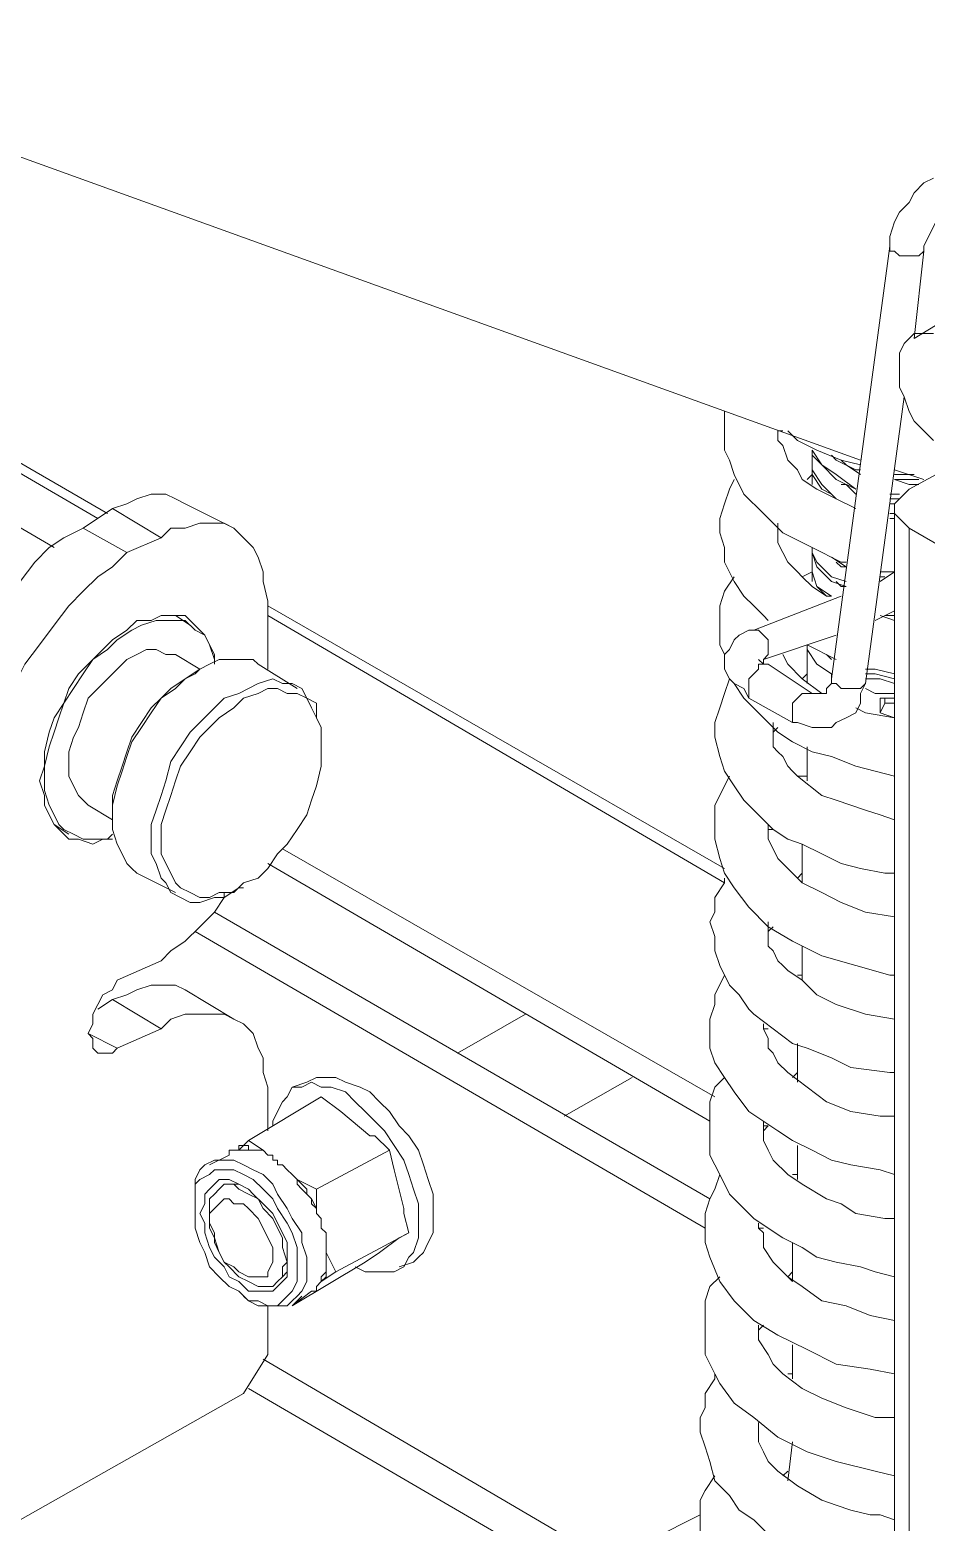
# Model space of a CAD drawing. Header units: millimetres. Extents: x 3 to 592, y 5 to 207.
# Drawn here: x 535.58 to 542.09, y 80.63 to 91.46 of the extents above; entities that cross this region are included whole.
import ezdxf

# ---------------------------------------------------------------- set-up
doc = ezdxf.new("R2010")
doc.units = ezdxf.units.MM
picture_1 = doc.add_image_def('image5.jpg', size_in_pixel=(760, 1236))

msp = doc.modelspace()

# ---------------------------------------------------------------- linework, layer by layer
at = {"color": 7, "lineweight": 0}
for points in [[(527.82257, 93.309722), (541.616181, 88.335556)], [(542.145348, 90.381667), (542.074793, 90.346389), (542.004237, 90.275833), (541.968959, 90.205278), (541.898404, 90.134722), (541.863126, 90.064167), (541.827848, 89.958333), (541.827848, 89.887778)], [(542.074793, 89.8525), (542.074793, 89.887778), (542.11007, 89.958333), (542.145348, 90.028889), (542.180626, 90.099444), (542.215904, 90.134722), (542.251181, 90.134722), (542.286459, 90.17), (542.357015, 90.17), (542.42757, 90.17), (542.462848, 90.134722), (542.533404, 90.099444), (542.603959, 90.028889), (542.674515, 89.993611), (542.709793, 89.923056), (542.780348, 89.817222), (542.815626, 89.746667), (542.850904, 89.640833), (542.886181, 89.535), (542.886181, 89.464444), (542.886181, 89.358611), (542.886181, 89.288056)], [(541.827848, 89.887778), (541.404515, 86.748056)], [(542.074793, 89.8525), (542.039515, 89.817222), (542.004237, 89.817222), (541.968959, 89.817222), (541.898404, 89.817222), (541.863126, 89.8525), (541.827848, 89.8525), (541.827848, 89.887778)], [(542.004237, 89.2175), (542.074793, 89.8525)], [(542.815626, 89.711389), (542.004237, 89.2175)], [(542.145348, 89.252778), (542.074793, 89.252778), (542.004237, 89.252778), (541.968959, 89.2175), (541.933681, 89.182222), (541.898404, 89.111667), (541.898404, 89.041111), (541.898404, 88.970556), (541.898404, 88.864722), (541.933681, 88.794167), (541.968959, 88.688333), (542.004237, 88.617778), (542.074793, 88.547222), (542.145348, 88.476667)], [(535.76007, 87.700556), (533.467015, 89.041111)], [(536.148126, 87.9475), (534.137293, 89.111667)], [(534.137293, 89.041111), (536.07757, 87.912222)], [(541.651459, 86.712778), (541.933681, 88.794167)], [(540.628404, 88.688333), (540.628404, 88.653056), (540.628404, 88.511944), (540.628404, 88.406111), (540.663681, 88.335556), (540.698959, 88.229722), (540.769515, 88.088611), (540.910626, 87.9475), (541.051737, 87.806389), (541.263404, 87.700556), (541.47507, 87.594722), (541.510348, 87.594722)], [(541.051737, 88.547222), (541.016459, 88.547222)], [(541.580904, 87.982778), (541.439793, 88.053333), (541.298681, 88.123889), (541.192848, 88.194444), (541.15757, 88.265), (541.087015, 88.335556), (541.051737, 88.441389), (541.016459, 88.476667), (541.016459, 88.547222)], [(541.087015, 88.547222), (541.15757, 88.476667), (541.298681, 88.406111), (541.47507, 88.335556), (541.616181, 88.300278)], [(541.580904, 88.123889), (541.439793, 88.229722), (541.333959, 88.300278), (541.263404, 88.406111)], [(541.580904, 88.123889), (541.439793, 88.194444), (541.333959, 88.300278), (541.263404, 88.370833), (541.263404, 88.406111)], [(541.580904, 87.982778), (541.439793, 88.053333), (541.333959, 88.159167), (541.263404, 88.265), (541.263404, 88.370833)], [(541.263404, 88.335556), (541.263404, 88.300278)], [(541.404515, 88.088611), (541.333959, 88.123889), (541.263404, 88.229722), (541.263404, 88.300278)], [(541.616181, 88.265), (541.580904, 88.265), (541.439793, 88.335556), (541.404515, 88.370833)], [(541.616181, 88.229722), (541.510348, 88.300278), (541.47507, 88.335556)], [(542.357015, 88.335556), (541.968959, 88.123889)], [(540.698959, 88.194444), (540.663681, 88.123889), (540.628404, 88.018056), (540.593126, 87.912222), (540.593126, 87.806389), (540.628404, 87.700556), (540.628404, 87.594722), (540.698959, 87.453611), (540.769515, 87.347778), (540.84007, 87.277222), (540.910626, 87.206667), (540.945904, 87.171389)], [(541.228126, 88.194444), (541.263404, 88.229722)], [(541.263404, 88.194444), (541.263404, 88.229722)], [(541.263404, 88.194444), (541.263404, 88.159167)], [(541.580904, 88.088611), (541.510348, 88.159167), (541.47507, 88.159167)], [(541.863126, 88.265), (542.074793, 88.194444)], [(541.863126, 88.229722), (541.898404, 88.229722), (542.004237, 88.229722)], [(542.039515, 88.194444), (541.933681, 88.194444), (541.863126, 88.194444)], [(542.039515, 88.159167), (541.968959, 88.159167), (541.863126, 88.194444)], [(536.183404, 87.982778), (536.289237, 88.018056), (536.359793, 88.053333), (536.465626, 88.088611), (536.571459, 88.088611), (536.642015, 88.053333), (536.71257, 88.018056)], [(541.898404, 88.088611), (541.827848, 88.088611)], [(541.898404, 88.053333), (541.827848, 88.053333)], [(541.968959, 88.123889), (541.933681, 88.088611), (541.898404, 88.053333), (541.863126, 88.018056), (541.863126, 87.982778), (541.863126, 87.9475), (541.898404, 87.912222), (541.933681, 87.876944), (541.968959, 87.841667)], [(535.971737, 87.841667), (536.183404, 87.982778)], [(536.536181, 87.771111), (536.183404, 87.982778)], [(537.065348, 87.841667), (536.71257, 88.018056)], [(541.863126, 88.018056), (541.827848, 88.018056)], [(541.863126, 87.9475), (541.827848, 87.9475)], [(541.863126, 87.982778), (541.863126, 71.225833)], [(534.913404, 85.901389), (534.913404, 86.0425), (534.913404, 86.183611), (534.948681, 86.324722), (534.948681, 86.465833), (535.019237, 86.606944), (535.054515, 86.783333), (535.12507, 86.924444), (535.230904, 87.065556), (535.301459, 87.206667), (535.407293, 87.347778), (535.513126, 87.453611), (535.618959, 87.594722), (535.724793, 87.700556), (535.830626, 87.771111), (535.971737, 87.841667)], [(535.971737, 87.841667), (536.289237, 87.665278)], [(537.312293, 87.3125), (537.277015, 87.453611), (537.277015, 87.524167), (537.241737, 87.63), (537.206459, 87.700556), (537.135904, 87.771111), (537.065348, 87.841667), (536.994793, 87.876944), (536.924237, 87.876944), (536.818404, 87.876944), (536.71257, 87.841667), (536.606737, 87.841667), (536.536181, 87.771111)], [(541.404515, 87.347778), (541.369237, 87.347778), (541.263404, 87.418333), (541.192848, 87.488889), (541.15757, 87.524167), (541.087015, 87.594722), (541.051737, 87.665278), (541.016459, 87.735833), (541.016459, 87.806389), (541.016459, 87.841667), (541.016459, 87.876944)], [(541.016459, 87.841667), (541.016459, 87.806389)], [(541.863126, 87.912222), (541.827848, 87.912222)], [(541.863126, 87.912222), (541.827848, 87.912222)], [(541.968959, 87.841667), (542.639237, 87.453611)], [(541.968959, 87.841667), (541.968959, 71.084722)], [(536.289237, 87.665278), (536.536181, 87.771111)], [(535.266181, 85.689722), (535.230904, 85.830833), (535.266181, 85.971944), (535.266181, 86.113056), (535.301459, 86.254167), (535.372015, 86.430556), (535.407293, 86.571667), (535.477848, 86.712778), (535.548404, 86.853889), (535.654237, 86.995), (535.76007, 87.136111), (535.865904, 87.277222), (535.971737, 87.383056), (536.07757, 87.488889), (536.183404, 87.559444), (536.289237, 87.665278)], [(541.510348, 87.453611), (541.404515, 87.488889), (541.298681, 87.594722), (541.263404, 87.665278), (541.263404, 87.700556)], [(541.510348, 87.418333), (541.404515, 87.453611), (541.298681, 87.559444), (541.263404, 87.665278), (541.263404, 87.700556)], [(541.404515, 87.347778), (541.298681, 87.418333), (541.263404, 87.524167), (541.263404, 87.63), (541.263404, 87.665278)], [(541.510348, 87.559444), (541.404515, 87.63)], [(541.192848, 87.488889), (541.263404, 87.524167)], [(541.369237, 87.347778), (541.298681, 87.418333), (541.263404, 87.524167), (541.263404, 87.594722)], [(541.263404, 87.453611), (541.263404, 87.488889), (541.263404, 87.524167)], [(541.510348, 87.559444), (541.47507, 87.559444), (541.439793, 87.594722)], [(541.863126, 87.524167), (541.757293, 87.453611)], [(541.757293, 87.524167), (541.863126, 87.524167)], [(540.698959, 87.488889), (540.628404, 87.383056), (540.593126, 87.277222), (540.593126, 87.136111), (540.593126, 86.995), (540.628404, 86.924444), (540.628404, 86.818611)], [(541.510348, 87.418333), (541.47507, 87.418333), (541.439793, 87.453611)], [(541.79257, 87.488889), (541.757293, 87.488889)], [(537.312293, 87.3125), (537.312293, 86.818611)], [(541.47507, 87.347778), (540.84007, 87.100833)], [(535.654237, 86.007222), (535.689515, 86.113056), (535.689515, 86.218889), (535.724793, 86.36), (535.76007, 86.465833), (535.830626, 86.571667), (535.865904, 86.6775), (535.936459, 86.783333), (536.042293, 86.889167), (536.112848, 86.959722), (536.183404, 87.030278), (536.289237, 87.100833), (536.359793, 87.171389), (536.465626, 87.171389), (536.536181, 87.206667), (536.642015, 87.206667), (536.71257, 87.206667), (536.747848, 87.171389), (536.818404, 87.100833), (536.853681, 87.065556), (536.888959, 86.995), (536.924237, 86.889167)], [(536.747848, 87.136111), (536.642015, 87.206667)], [(540.628404, 85.372222), (537.312293, 87.277222)], [(537.312293, 87.206667), (540.628404, 85.266389)], [(541.722015, 87.171389), (541.863126, 87.241944)], [(541.863126, 87.171389), (541.757293, 87.206667)], [(541.863126, 87.206667), (541.79257, 87.206667)], [(541.863126, 87.206667), (541.827848, 87.206667)], [(536.924237, 86.853889), (536.924237, 86.924444), (536.888959, 86.995), (536.853681, 87.065556), (536.783126, 87.100833), (536.71257, 87.171389), (536.642015, 87.171389), (536.571459, 87.171389), (536.500904, 87.171389), (536.39507, 87.136111), (536.324515, 87.100833), (536.218681, 87.030278), (536.148126, 86.959722), (536.042293, 86.889167), (535.971737, 86.783333), (535.901181, 86.6775), (535.830626, 86.571667), (535.795348, 86.465833), (535.76007, 86.36), (535.724793, 86.254167), (535.689515, 86.113056), (535.689515, 86.007222)], [(540.84007, 87.100833), (540.804793, 87.100833), (540.734237, 87.065556), (540.698959, 87.030278), (540.663681, 86.959722), (540.628404, 86.924444), (540.628404, 86.853889), (540.628404, 86.818611), (540.663681, 86.748056), (540.698959, 86.712778), (540.769515, 86.6775), (540.804793, 86.606944)], [(540.84007, 87.100833), (540.875348, 87.100833), (540.910626, 87.065556), (540.945904, 87.030278), (540.945904, 86.995), (540.945904, 86.959722)], [(540.910626, 86.889167), (541.439793, 87.065556)], [(541.228126, 86.995), (541.439793, 86.889167)], [(541.228126, 86.995), (541.228126, 86.712778)], [(536.642015, 86.924444), (536.571459, 86.924444), (536.500904, 86.959722), (536.430348, 86.959722), (536.359793, 86.924444), (536.289237, 86.889167), (536.218681, 86.818611), (536.148126, 86.748056), (536.07757, 86.6775), (536.007015, 86.606944), (535.971737, 86.501111), (535.936459, 86.395278), (535.901181, 86.324722), (535.865904, 86.218889), (535.865904, 86.113056)], [(537.241737, 86.853889), (537.206459, 86.889167), (537.135904, 86.889167), (537.065348, 86.889167), (536.959515, 86.889167), (536.888959, 86.853889), (536.818404, 86.818611), (536.71257, 86.748056), (536.642015, 86.6775), (536.536181, 86.606944), (536.465626, 86.501111), (536.39507, 86.395278), (536.324515, 86.289444), (536.289237, 86.183611), (536.253959, 86.077778), (536.218681, 85.971944), (536.183404, 85.830833), (536.183404, 85.725)], [(536.818404, 86.818611), (536.642015, 86.924444)], [(540.945904, 86.853889), (540.910626, 86.853889), (540.875348, 86.889167)], [(540.945904, 86.959722), (540.945904, 86.924444), (540.910626, 86.889167)], [(540.910626, 86.853889), (540.910626, 86.889167)], [(541.333959, 86.642222), (541.192848, 86.748056), (541.087015, 86.853889), (541.051737, 86.924444)], [(541.404515, 86.748056), (541.404515, 86.783333), (541.298681, 86.853889), (541.228126, 86.959722)], [(541.404515, 86.889167), (541.369237, 86.924444)], [(536.183404, 85.795556), (536.183404, 85.901389), (536.218681, 86.007222), (536.253959, 86.113056), (536.289237, 86.218889), (536.324515, 86.324722), (536.39507, 86.430556), (536.465626, 86.536389), (536.536181, 86.606944), (536.606737, 86.6775), (536.71257, 86.748056), (536.783126, 86.783333)], [(536.818404, 86.818611), (536.783126, 86.783333)], [(537.523959, 86.6775), (537.241737, 86.853889)], [(540.804793, 86.606944), (540.804793, 86.642222), (540.804793, 86.6775), (540.804793, 86.748056), (540.84007, 86.783333), (540.875348, 86.818611), (540.875348, 86.853889), (540.910626, 86.853889), (540.945904, 86.853889)], [(541.263404, 86.642222), (540.945904, 86.853889)], [(541.192848, 86.748056), (541.228126, 86.783333)], [(541.651459, 86.818611), (541.722015, 86.818611), (541.863126, 86.783333)], [(541.863126, 86.748056), (541.722015, 86.783333), (541.651459, 86.783333)], [(536.465626, 85.583889), (536.465626, 85.689722), (536.500904, 85.795556), (536.536181, 85.901389), (536.571459, 86.007222), (536.606737, 86.148333), (536.677293, 86.254167), (536.747848, 86.36), (536.818404, 86.430556), (536.924237, 86.536389), (536.994793, 86.606944), (537.100626, 86.642222), (537.171181, 86.6775), (537.241737, 86.712778), (537.34757, 86.748056), (537.418126, 86.712778), (537.488681, 86.712778), (537.559237, 86.6775), (537.594515, 86.606944), (537.66507, 86.571667), (537.66507, 86.465833), (537.700348, 86.395278), (537.700348, 86.289444)], [(540.663681, 86.748056), (540.628404, 86.642222), (540.593126, 86.536389), (540.557848, 86.430556), (540.557848, 86.324722), (540.593126, 86.183611), (540.628404, 86.077778), (540.698959, 85.971944), (540.769515, 85.866111), (540.84007, 85.795556), (540.910626, 85.725), (540.981181, 85.654444), (541.087015, 85.583889), (541.192848, 85.548611), (541.333959, 85.478056), (541.47507, 85.4075), (541.616181, 85.372222), (541.79257, 85.336944), (541.863126, 85.336944)], [(540.698959, 86.712778), (540.769515, 86.606944), (540.945904, 86.430556), (541.016459, 86.36), (541.122293, 86.289444), (541.263404, 86.218889), (541.404515, 86.183611), (541.580904, 86.113056), (541.722015, 86.077778), (541.863126, 86.0425)], [(541.122293, 86.430556), (541.15757, 86.430556), (541.263404, 86.395278), (541.333959, 86.395278), (541.404515, 86.395278), (541.439793, 86.430556), (541.510348, 86.465833), (541.580904, 86.501111), (541.616181, 86.571667), (541.616181, 86.642222), (541.651459, 86.712778)], [(541.404515, 86.748056), (541.404515, 86.712778), (541.369237, 86.6775), (541.369237, 86.642222), (541.333959, 86.642222), (541.298681, 86.642222), (541.263404, 86.642222)], [(541.651459, 86.712778), (541.616181, 86.6775), (541.580904, 86.6775), (541.510348, 86.6775), (541.47507, 86.6775), (541.439793, 86.712778), (541.404515, 86.712778), (541.404515, 86.748056)], [(541.863126, 86.712778), (541.757293, 86.748056), (541.651459, 86.748056)], [(541.863126, 86.642222), (541.722015, 86.642222), (541.651459, 86.6775)], [(540.804793, 86.606944), (541.122293, 86.430556)], [(541.122293, 86.430556), (541.122293, 86.465833), (541.122293, 86.501111), (541.122293, 86.571667), (541.15757, 86.606944), (541.192848, 86.642222), (541.228126, 86.642222), (541.263404, 86.642222)], [(541.863126, 86.465833), (541.651459, 86.501111), (541.580904, 86.536389)], [(541.757293, 86.501111), (541.757293, 86.606944)], [(541.863126, 86.606944), (541.757293, 86.606944)], [(541.79257, 86.571667), (541.757293, 86.501111)], [(541.79257, 86.606944), (541.79257, 86.571667)], [(541.863126, 86.571667), (541.79257, 86.571667)], [(541.863126, 85.725), (541.757293, 85.760278), (541.651459, 85.795556), (541.545626, 85.830833), (541.439793, 85.866111), (541.333959, 85.901389), (541.15757, 86.0425), (541.122293, 86.077778), (541.087015, 86.113056), (541.051737, 86.183611), (541.016459, 86.218889), (540.981181, 86.254167), (540.981181, 86.324722), (540.981181, 86.395278), (540.981181, 86.430556)], [(541.863126, 86.465833), (541.757293, 86.501111)], [(541.016459, 86.395278), (540.981181, 86.36)], [(537.700348, 86.254167), (537.700348, 86.289444)], [(541.228126, 86.254167), (541.228126, 86.007222)], [(535.865904, 86.113056), (535.865904, 86.0425), (535.901181, 85.971944), (535.936459, 85.901389), (535.971737, 85.866111), (536.007015, 85.830833)], [(536.183404, 85.583889), (536.112848, 85.583889), (536.042293, 85.548611), (535.936459, 85.583889), (535.865904, 85.583889), (535.830626, 85.619167), (535.76007, 85.689722), (535.724793, 85.760278), (535.689515, 85.830833), (535.689515, 85.901389), (535.654237, 86.007222)], [(535.689515, 86.007222), (535.689515, 85.936667), (535.724793, 85.830833), (535.76007, 85.760278), (535.795348, 85.689722), (535.830626, 85.654444), (535.901181, 85.619167), (535.971737, 85.583889), (536.042293, 85.583889), (536.148126, 85.583889), (536.183404, 85.619167)], [(540.663681, 86.0425), (540.628404, 85.971944), (540.593126, 85.901389), (540.557848, 85.830833), (540.557848, 85.725), (540.557848, 85.583889), (540.593126, 85.442778), (540.628404, 85.336944), (540.698959, 85.231111), (540.804793, 85.09), (540.945904, 84.948889), (541.122293, 84.843056), (541.333959, 84.737222), (541.580904, 84.666667), (541.827848, 84.596111), (541.863126, 84.596111)], [(541.15757, 86.0425), (541.228126, 86.0425)], [(536.007015, 85.830833), (536.183404, 85.725)], [(536.183404, 85.795556), (536.183404, 85.725)], [(535.76007, 85.689722), (535.865904, 85.619167)], [(536.183404, 85.725), (536.183404, 85.654444), (536.218681, 85.548611), (536.253959, 85.478056), (536.289237, 85.4075), (536.324515, 85.372222), (536.359793, 85.336944)], [(541.863126, 85.019444), (541.651459, 85.054722), (541.47507, 85.125278), (541.333959, 85.195833), (541.192848, 85.266389), (541.122293, 85.336944), (541.016459, 85.442778), (540.981181, 85.513333), (540.945904, 85.583889), (540.945904, 85.654444), (540.945904, 85.689722)], [(537.100626, 85.231111), (536.994793, 85.160556), (536.924237, 85.160556), (536.818404, 85.125278), (536.747848, 85.125278), (536.677293, 85.160556), (536.606737, 85.195833), (536.571459, 85.266389), (536.536181, 85.301667), (536.500904, 85.4075), (536.465626, 85.478056), (536.465626, 85.583889)], [(540.981181, 85.654444), (540.945904, 85.654444)], [(537.418126, 85.513333), (540.557848, 83.714167)], [(541.192848, 85.548611), (541.192848, 85.266389)], [(537.312293, 85.4075), (540.52257, 83.537778)], [(536.359793, 85.336944), (536.642015, 85.195833)], [(540.628404, 85.301667), (540.628404, 85.266389), (540.557848, 85.160556), (540.557848, 85.054722), (540.52257, 84.984167), (540.557848, 84.878333), (540.557848, 84.7725), (540.593126, 84.666667), (540.663681, 84.525556), (540.734237, 84.455), (540.804793, 84.349167), (540.84007, 84.313889), (540.981181, 84.208056), (541.122293, 84.102222), (541.228126, 84.066944), (541.404515, 83.996389), (541.545626, 83.925833), (541.827848, 83.890556), (541.863126, 83.890556)], [(541.15757, 85.301667), (541.192848, 85.336944)], [(536.536181, 84.701944), (536.606737, 84.7725), (536.71257, 84.843056), (536.818404, 84.948889), (536.924237, 85.054722), (536.994793, 85.160556), (536.994793, 85.195833)], [(537.100626, 85.231111), (537.135904, 85.231111)], [(540.52257, 82.973333), (536.924237, 85.054722)], [(540.487293, 82.761667), (536.783126, 84.913611)], [(541.863126, 84.278611), (541.651459, 84.313889), (541.439793, 84.384444), (541.298681, 84.455), (541.192848, 84.560833), (541.087015, 84.631389), (541.051737, 84.666667), (541.016459, 84.701944), (540.981181, 84.7725), (540.945904, 84.807778), (540.945904, 84.878333), (540.945904, 84.948889), (540.945904, 84.984167)], [(540.981181, 84.948889), (540.945904, 84.913611)], [(541.192848, 84.807778), (541.192848, 84.560833)], [(536.536181, 84.701944), (536.218681, 84.560833)], [(540.628404, 84.596111), (540.557848, 84.455), (540.557848, 84.384444), (540.52257, 84.278611), (540.52257, 84.172778), (540.52257, 84.066944), (540.557848, 83.961111), (540.628404, 83.855278), (540.698959, 83.749444), (540.804793, 83.608333), (541.016459, 83.467222), (541.122293, 83.396667), (541.263404, 83.326111), (541.404515, 83.255556), (541.545626, 83.220278), (541.757293, 83.185), (541.863126, 83.149722)], [(541.15757, 84.596111), (541.192848, 84.596111)], [(536.218681, 84.560833), (536.183404, 84.490278), (536.112848, 84.455), (536.07757, 84.384444), (536.042293, 84.313889), (536.042293, 84.243333), (536.007015, 84.172778), (536.042293, 84.1375), (536.042293, 84.066944), (536.07757, 84.031667), (536.112848, 84.031667), (536.183404, 84.031667), (536.218681, 84.066944)], [(536.183404, 84.419722), (536.289237, 84.455), (536.359793, 84.490278), (536.465626, 84.525556), (536.571459, 84.525556), (536.642015, 84.525556), (536.71257, 84.490278)], [(537.065348, 84.278611), (536.71257, 84.490278)], [(536.07757, 84.349167), (536.183404, 84.419722)], [(536.536181, 84.208056), (536.183404, 84.419722)], [(537.312293, 83.784722), (537.277015, 83.890556), (537.277015, 83.996389), (537.241737, 84.066944), (537.206459, 84.172778), (537.135904, 84.243333), (537.065348, 84.278611), (536.994793, 84.313889), (536.924237, 84.313889), (536.818404, 84.313889), (536.71257, 84.313889), (536.606737, 84.278611), (536.536181, 84.208056)], [(539.182015, 84.313889), (538.688126, 84.031667)], [(536.007015, 84.172778), (536.218681, 84.066944)], [(536.218681, 84.066944), (536.536181, 84.208056)], [(541.863126, 83.573056), (541.757293, 83.573056), (541.545626, 83.608333), (541.369237, 83.678889), (541.228126, 83.784722), (541.087015, 83.890556), (541.016459, 83.961111), (540.981181, 84.031667), (540.945904, 84.066944), (540.945904, 84.1375), (540.910626, 84.208056), (540.910626, 84.243333)], [(540.945904, 84.208056), (540.910626, 84.208056)], [(541.15757, 84.102222), (541.15757, 83.82)], [(538.370626, 82.514722), (538.405904, 82.55), (538.441181, 82.585278), (538.476459, 82.655833), (538.511737, 82.726389), (538.511737, 82.832222), (538.511737, 82.902778), (538.511737, 83.008611), (538.476459, 83.114444), (538.441181, 83.220278), (538.405904, 83.326111), (538.335348, 83.431944), (538.264793, 83.5025), (538.194237, 83.608333), (538.123681, 83.678889), (538.053126, 83.749444), (537.98257, 83.784722), (537.876737, 83.82), (537.806181, 83.855278), (537.735626, 83.855278), (537.66507, 83.855278), (537.594515, 83.82)], [(539.464237, 83.573056), (539.958126, 83.855278)], [(540.628404, 83.855278), (540.557848, 83.784722), (540.52257, 83.678889), (540.52257, 83.573056), (540.52257, 83.5025), (540.52257, 83.396667), (540.52257, 83.290833), (540.593126, 83.149722), (540.663681, 83.008611), (540.769515, 82.902778), (540.84007, 82.832222), (540.945904, 82.761667), (541.051737, 82.691111), (541.192848, 82.620556), (541.298681, 82.55), (541.439793, 82.514722), (541.616181, 82.479444), (541.722015, 82.444167), (541.863126, 82.408889)], [(541.122293, 83.855278), (541.15757, 83.890556)], [(537.312293, 83.784722), (537.312293, 83.467222)], [(537.947293, 82.479444), (538.017848, 82.444167), (538.088404, 82.444167), (538.158959, 82.444167), (538.229515, 82.444167), (538.30007, 82.479444), (538.335348, 82.55), (538.370626, 82.585278), (538.405904, 82.691111), (538.405904, 82.761667), (538.405904, 82.8675), (538.405904, 82.938056), (538.370626, 83.043889), (538.335348, 83.149722), (538.30007, 83.255556), (538.229515, 83.361389), (538.158959, 83.467222), (538.088404, 83.537778), (538.017848, 83.608333), (537.947293, 83.678889), (537.876737, 83.749444), (537.770904, 83.784722), (537.700348, 83.784722), (537.629793, 83.82), (537.559237, 83.784722), (537.488681, 83.784722), (537.453404, 83.714167), (537.418126, 83.678889), (537.382848, 83.608333), (537.34757, 83.537778)], [(537.594515, 83.82), (537.488681, 83.784722)], [(537.171181, 83.396667), (537.700348, 83.714167)], [(537.700348, 83.714167), (537.841459, 83.608333)], [(537.34757, 83.537778), (537.34757, 83.5025)], [(538.053126, 83.431944), (537.841459, 83.608333)], [(541.863126, 82.832222), (541.79257, 82.832222), (541.580904, 82.8675), (541.47507, 82.938056), (541.369237, 82.973333), (541.192848, 83.079167), (541.087015, 83.149722), (540.981181, 83.255556), (540.945904, 83.326111), (540.910626, 83.396667), (540.910626, 83.431944), (540.910626, 83.537778)], [(540.945904, 83.5025), (540.910626, 83.467222)], [(540.910626, 83.5025), (540.945904, 83.5025)], [(537.171181, 83.396667), (537.100626, 83.326111)], [(537.312293, 83.290833), (537.277015, 83.326111), (537.171181, 83.396667)], [(538.053126, 83.431944), (538.088404, 83.431944), (538.194237, 83.326111)], [(537.03007, 83.290833), (536.888959, 83.220278)], [(537.065348, 83.326111), (537.03007, 83.326111), (537.03007, 83.290833)], [(537.34757, 83.290833), (537.312293, 83.290833), (537.277015, 83.326111), (537.241737, 83.326111), (537.206459, 83.326111), (537.171181, 83.326111), (537.135904, 83.326111), (537.100626, 83.326111), (537.065348, 83.326111)], [(537.100626, 83.326111), (537.065348, 83.326111)], [(537.312293, 83.290833), (537.277015, 83.326111), (537.241737, 83.326111), (537.206459, 83.326111), (537.171181, 83.326111), (537.171181, 83.361389), (537.135904, 83.361389), (537.100626, 83.361389), (537.100626, 83.326111)], [(537.34757, 83.290833), (537.312293, 83.290833)], [(537.488681, 83.149722), (537.453404, 83.185), (537.418126, 83.220278), (537.382848, 83.220278), (537.382848, 83.255556), (537.34757, 83.255556), (537.34757, 83.290833)], [(537.66507, 83.043889), (538.194237, 83.326111)], [(538.194237, 83.326111), (538.229515, 83.185)], [(541.15757, 83.361389), (541.15757, 83.114444)], [(536.783126, 82.973333), (536.783126, 83.043889), (536.783126, 83.114444), (536.818404, 83.185), (536.853681, 83.220278), (536.924237, 83.255556), (536.994793, 83.255556), (537.065348, 83.255556), (537.135904, 83.220278), (537.206459, 83.185), (537.277015, 83.149722), (537.34757, 83.079167), (537.382848, 83.008611), (537.453404, 82.902778), (537.488681, 82.832222), (537.559237, 82.726389), (537.559237, 82.655833)], [(538.30007, 82.902778), (538.229515, 83.185)], [(536.994793, 83.079167), (536.959515, 83.043889)], [(537.171181, 83.043889), (537.100626, 83.079167), (537.065348, 83.079167), (536.994793, 83.079167)], [(537.700348, 82.832222), (537.66507, 82.8675), (537.66507, 82.902778), (537.629793, 82.973333), (537.594515, 83.008611), (537.559237, 83.043889), (537.523959, 83.079167), (537.523959, 83.114444), (537.488681, 83.149722)], [(537.523959, 83.114444), (537.488681, 83.149722)], [(537.66507, 83.043889), (537.523959, 83.114444)], [(537.66507, 82.8675), (537.66507, 82.902778), (537.629793, 82.938056), (537.629793, 82.973333), (537.594515, 83.008611), (537.594515, 83.043889), (537.559237, 83.079167), (537.523959, 83.114444)], [(540.593126, 83.149722), (540.557848, 83.043889), (540.52257, 82.973333), (540.487293, 82.8675), (540.487293, 82.761667), (540.487293, 82.655833), (540.52257, 82.55), (540.593126, 82.373611), (540.698959, 82.2325), (540.84007, 82.091389), (541.016459, 81.985556), (541.228126, 81.879722), (541.439793, 81.773889), (541.686737, 81.738611), (541.863126, 81.703333)], [(541.122293, 83.149722), (541.15757, 83.149722)], [(536.783126, 82.973333), (536.783126, 82.902778)], [(537.66507, 82.8675), (537.66507, 82.902778), (537.66507, 83.043889)], [(537.700348, 82.832222), (537.66507, 82.8675)], [(538.30007, 82.902778), (538.30007, 82.8675), (538.335348, 82.726389)], [(537.735626, 82.620556), (537.735626, 82.655833), (537.735626, 82.691111), (537.735626, 82.726389), (537.700348, 82.761667), (537.700348, 82.796944), (537.700348, 82.832222)], [(541.863126, 82.091389), (541.686737, 82.126667), (541.510348, 82.197222), (541.333959, 82.2325), (541.192848, 82.338333), (541.087015, 82.408889), (540.981181, 82.514722), (540.910626, 82.620556), (540.910626, 82.726389), (540.875348, 82.761667), (540.875348, 82.796944)], [(540.910626, 82.761667), (540.875348, 82.761667)], [(537.559237, 82.655833), (537.594515, 82.55), (537.594515, 82.479444), (537.594515, 82.373611), (537.559237, 82.303056), (537.523959, 82.267778), (537.488681, 82.2325), (537.453404, 82.197222), (537.382848, 82.197222), (537.312293, 82.197222), (537.241737, 82.197222), (537.171181, 82.2325)], [(537.806181, 82.444167), (538.335348, 82.726389)], [(538.123681, 82.585278), (538.264793, 82.691111)], [(538.335348, 82.726389), (538.264793, 82.691111)], [(541.122293, 82.655833), (541.122293, 82.373611)], [(537.382848, 82.373611), (537.418126, 82.408889), (537.453404, 82.444167), (537.453404, 82.514722), (537.453404, 82.55)], [(537.66507, 82.338333), (537.700348, 82.373611), (537.700348, 82.408889), (537.735626, 82.444167), (537.735626, 82.479444), (537.735626, 82.514722), (537.735626, 82.55), (537.735626, 82.585278), (537.735626, 82.620556)], [(537.700348, 82.373611), (537.735626, 82.408889), (537.735626, 82.444167), (537.735626, 82.479444), (537.735626, 82.514722), (537.735626, 82.55), (537.735626, 82.585278)], [(537.735626, 82.585278), (537.735626, 82.620556)], [(537.806181, 82.444167), (537.735626, 82.585278)], [(538.123681, 82.585278), (538.017848, 82.514722)], [(537.488681, 82.197222), (538.017848, 82.514722)], [(537.700348, 82.373611), (537.806181, 82.444167)], [(538.264793, 82.479444), (538.370626, 82.514722)], [(541.087015, 82.408889), (541.122293, 82.444167)], [(537.34757, 82.338333), (537.382848, 82.373611)], [(537.629793, 82.303056), (537.66507, 82.303056), (537.66507, 82.338333)], [(537.66507, 82.338333), (537.700348, 82.373611)], [(540.593126, 82.408889), (540.52257, 82.338333), (540.487293, 82.2325), (540.487293, 82.126667), (540.487293, 81.985556), (540.487293, 81.844444), (540.557848, 81.703333), (540.593126, 81.632778), (540.698959, 81.491667), (540.84007, 81.385833), (541.016459, 81.244722), (541.228126, 81.138889), (541.439793, 81.068333), (541.722015, 80.997778), (541.863126, 80.9625)], [(541.122293, 82.373611), (541.087015, 82.408889)], [(537.135904, 82.267778), (537.171181, 82.2325)], [(537.488681, 82.197222), (537.629793, 82.303056)], [(537.488681, 82.197222), (537.559237, 82.267778)], [(537.312293, 82.197222), (537.312293, 81.844444)], [(540.910626, 82.056111), (540.875348, 82.020833)], [(541.863126, 81.385833), (541.722015, 81.385833), (541.510348, 81.456389), (541.333959, 81.526944), (541.192848, 81.5975), (541.051737, 81.703333), (540.981181, 81.773889), (540.945904, 81.844444), (540.875348, 81.950278), (540.875348, 82.056111)], [(541.122293, 81.915), (541.122293, 81.668056)], [(537.135904, 81.562222), (537.312293, 81.844444)], [(539.746459, 80.362778), (537.277015, 81.809167)], [(540.557848, 81.703333), (540.557848, 81.668056), (540.487293, 81.562222), (540.487293, 81.456389), (540.452015, 81.385833), (540.452015, 81.28), (540.487293, 81.174167), (540.52257, 81.068333), (540.557848, 80.927222), (540.663681, 80.821389), (540.734237, 80.715556), (540.84007, 80.645), (540.945904, 80.539167), (541.15757, 80.433333), (541.298681, 80.362778), (541.47507, 80.3275), (541.616181, 80.292222), (541.722015, 80.256944), (541.863126, 80.256944)], [(541.087015, 81.703333), (541.122293, 81.703333)], [(537.135904, 81.562222), (535.513126, 80.645)], [(539.534793, 80.221667), (537.171181, 81.5975)], [(541.863126, 80.645), (541.757293, 80.680278), (541.686737, 80.680278), (541.545626, 80.715556), (541.439793, 80.750833), (541.333959, 80.786111), (541.15757, 80.891944), (541.016459, 80.997778), (540.945904, 81.068333), (540.910626, 81.138889), (540.875348, 81.209444), (540.875348, 81.28), (540.875348, 81.315278), (540.875348, 81.350556)], [(541.122293, 81.209444), (541.087015, 80.927222)], [(540.557848, 80.9625), (540.487293, 80.856667), (540.452015, 80.786111), (540.452015, 80.680278), (540.452015, 80.574444), (540.452015, 80.468611), (540.487293, 80.3275), (540.557848, 80.221667), (540.593126, 80.115833), (540.663681, 80.045278), (540.769515, 79.974722), (540.875348, 79.868889), (541.087015, 79.727778), (541.228126, 79.6925), (541.369237, 79.621944), (541.545626, 79.586667), (541.722015, 79.551389), (541.863126, 79.516111)], [(541.051737, 80.9625), (541.087015, 80.997778)], [(540.099237, 80.503889), (540.452015, 80.680278)]]:
    msp.add_lwpolyline(points, dxfattribs=at)
for points in [[(536.536181, 85.583889), (536.536181, 85.478056), (536.571459, 85.4075), (536.606737, 85.336944), (536.642015, 85.266389), (536.677293, 85.231111), (536.747848, 85.195833), (536.818404, 85.160556), (536.888959, 85.160556), (536.959515, 85.195833), (537.065348, 85.195833), (537.135904, 85.266389), (537.241737, 85.301667), (537.312293, 85.372222), (537.382848, 85.478056), (537.453404, 85.548611), (537.523959, 85.654444), (537.594515, 85.760278), (537.629793, 85.866111), (537.66507, 85.971944), (537.700348, 86.113056), (537.700348, 86.218889), (537.700348, 86.289444), (537.700348, 86.395278), (537.66507, 86.465833), (537.629793, 86.536389), (537.594515, 86.606944), (537.523959, 86.642222), (537.453404, 86.642222), (537.382848, 86.6775), (537.312293, 86.6775), (537.241737, 86.642222), (537.135904, 86.606944), (537.065348, 86.536389), (536.959515, 86.465833), (536.888959, 86.395278), (536.818404, 86.324722), (536.747848, 86.218889), (536.677293, 86.113056), (536.642015, 86.007222), (536.606737, 85.901389), (536.571459, 85.795556), (536.536181, 85.689722)], [(537.523959, 82.620556), (537.488681, 82.726389), (537.453404, 82.796944), (537.382848, 82.902778), (537.34757, 82.973333), (537.277015, 83.043889), (537.206459, 83.114444), (537.135904, 83.149722), (537.065348, 83.185), (536.994793, 83.185), (536.924237, 83.185), (536.888959, 83.149722), (536.818404, 83.114444), (536.783126, 83.079167), (536.783126, 83.008611), (536.783126, 82.938056), (536.783126, 82.8675), (536.783126, 82.761667), (536.818404, 82.655833), (536.853681, 82.585278), (536.888959, 82.479444), (536.959515, 82.408889), (537.03007, 82.338333), (537.100626, 82.303056), (537.171181, 82.2325), (537.241737, 82.2325), (537.312293, 82.197222), (537.382848, 82.197222), (537.418126, 82.2325), (537.453404, 82.267778), (537.488681, 82.303056), (537.523959, 82.373611), (537.523959, 82.444167), (537.523959, 82.55)], [(537.453404, 82.655833), (537.453404, 82.55), (537.453404, 82.479444), (537.453404, 82.408889), (537.418126, 82.373611), (537.382848, 82.338333), (537.34757, 82.303056), (537.312293, 82.303056), (537.241737, 82.303056), (537.171181, 82.303056), (537.100626, 82.373611), (537.03007, 82.408889), (536.994793, 82.479444), (536.924237, 82.55), (536.888959, 82.620556), (536.853681, 82.726389), (536.853681, 82.796944), (536.818404, 82.8675), (536.853681, 82.938056), (536.853681, 83.008611), (536.888959, 83.043889), (536.924237, 83.079167), (536.959515, 83.114444), (537.03007, 83.114444), (537.100626, 83.079167), (537.171181, 83.043889), (537.206459, 83.008611), (537.277015, 82.938056), (537.34757, 82.8675), (537.382848, 82.796944), (537.418126, 82.726389)], [(536.888959, 82.761667), (536.888959, 82.832222), (536.888959, 82.902778), (536.888959, 82.973333), (536.924237, 83.008611), (536.959515, 83.043889), (536.994793, 83.079167), (537.065348, 83.079167), (537.100626, 83.043889), (537.171181, 83.008611), (537.241737, 82.973333), (537.277015, 82.902778), (537.34757, 82.832222), (537.382848, 82.761667), (537.418126, 82.691111), (537.418126, 82.620556), (537.453404, 82.514722), (537.418126, 82.479444), (537.418126, 82.408889), (537.382848, 82.373611), (537.34757, 82.338333), (537.277015, 82.338333), (537.241737, 82.338333), (537.171181, 82.373611), (537.100626, 82.408889), (537.03007, 82.479444), (536.994793, 82.514722), (536.959515, 82.585278), (536.924237, 82.691111)], [(536.924237, 82.726389), (536.888959, 82.796944), (536.888959, 82.8675), (536.924237, 82.902778), (536.959515, 82.938056), (536.994793, 82.973333), (537.03007, 82.973333), (537.065348, 82.938056), (537.135904, 82.938056), (537.171181, 82.902778), (537.241737, 82.832222), (537.277015, 82.761667), (537.312293, 82.691111), (537.34757, 82.620556), (537.34757, 82.585278), (537.34757, 82.514722), (537.312293, 82.444167), (537.312293, 82.408889), (537.241737, 82.408889), (537.206459, 82.408889), (537.171181, 82.408889), (537.100626, 82.444167), (537.065348, 82.479444), (536.994793, 82.514722), (536.959515, 82.585278), (536.924237, 82.655833)]]:
    msp.add_lwpolyline(points, close=True, dxfattribs=at)

# ---------------------------------------------------------------- pictures from other files: only their frames are drawn
image = msp.add_image(picture_1, insert=(462.612373, 26.904439), size_in_units=(110.2152, 179.750244))
image.dxf.flags = 7

doc.saveas('drawing.dxf')
